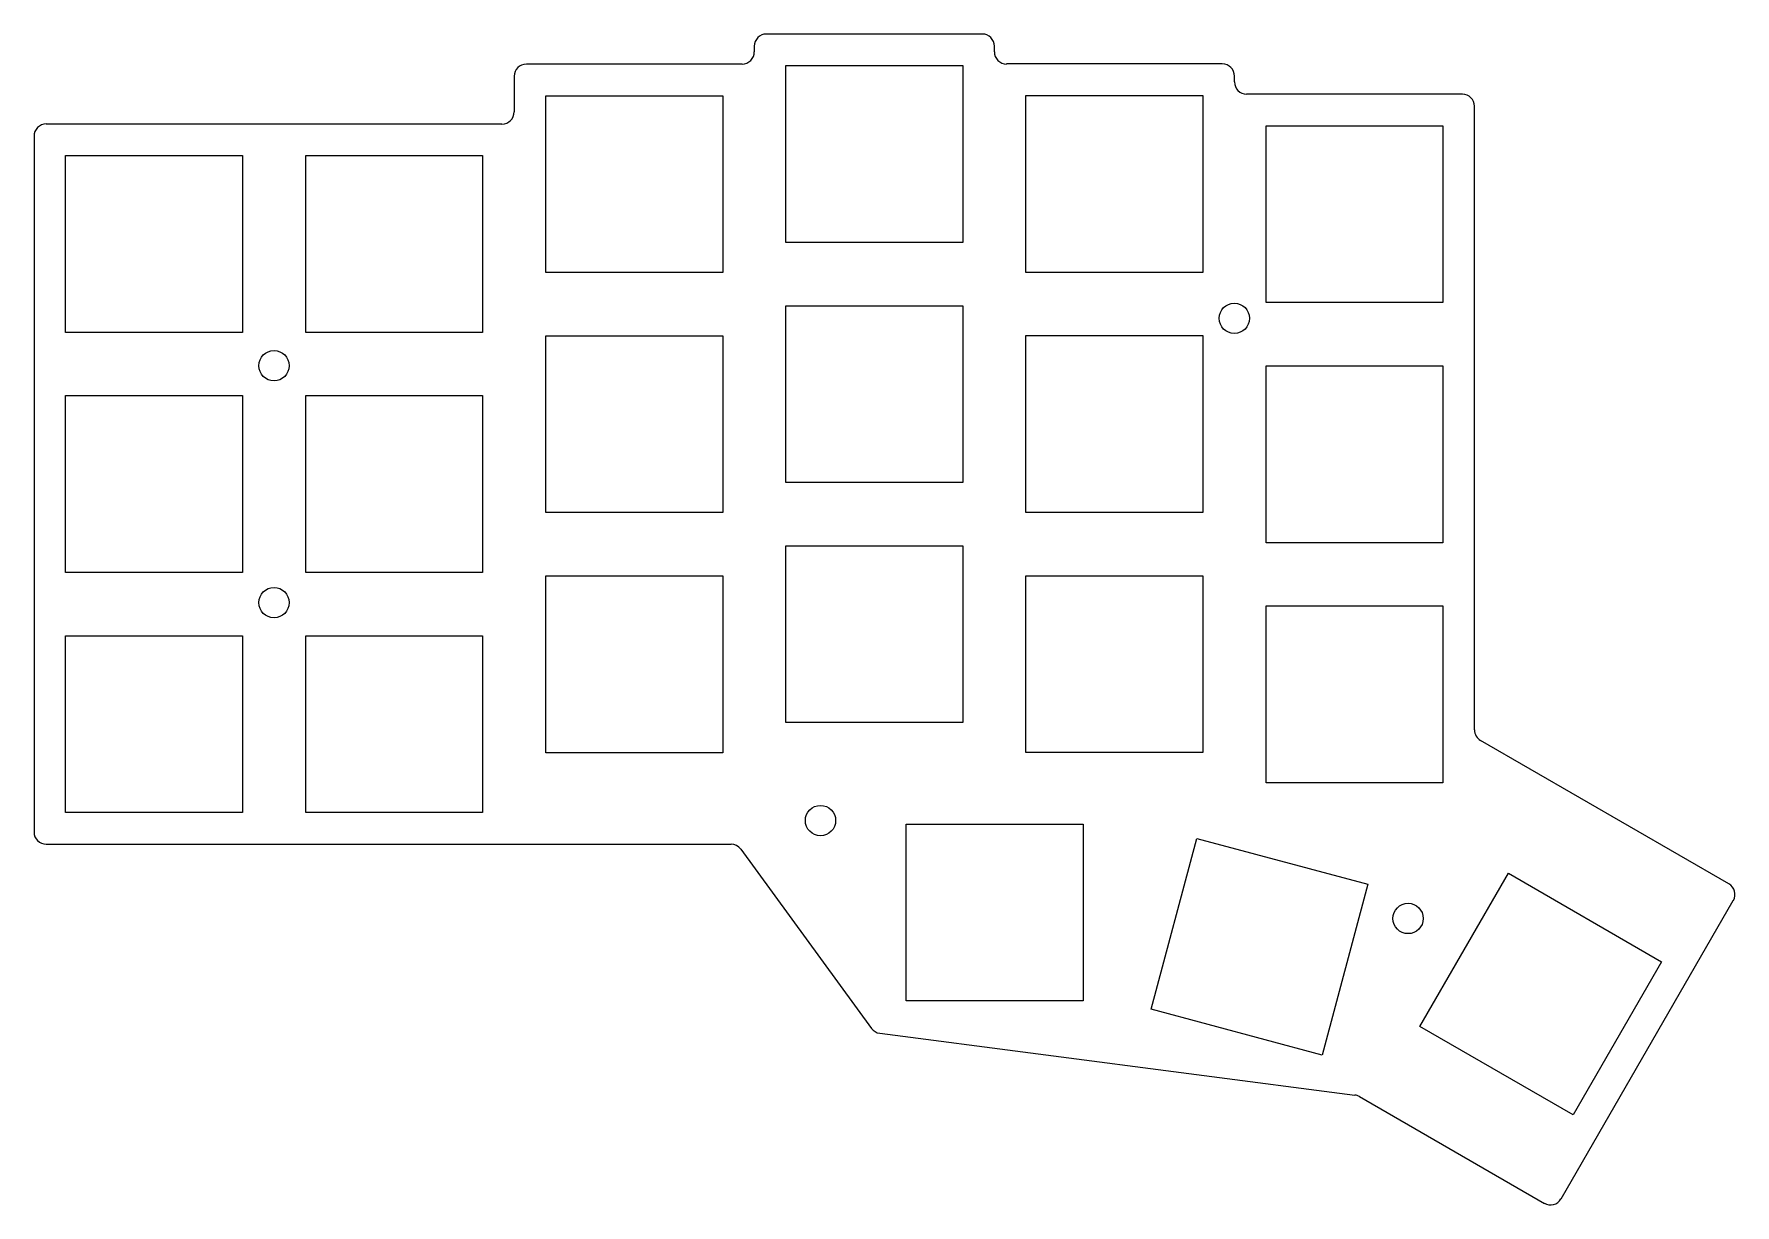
# Model space of a CAD drawing. Header units: millimetres. Extents: x 38 to 172, y 63 to 156.
import ezdxf

# ---------------------------------------------------------------- set-up
doc = ezdxf.new("R2010")
doc.units = ezdxf.units.MM

msp = doc.modelspace()

# ---------------------------------------------------------------- linework, layer by layer
at = {"color": 7, "linetype": 'Continuous', "lineweight": 25}
for p, q in [((112.79, 155.62), (95.71, 155.62)), ((94.75, 154.66), (94.75, 154.21)), ((113.75, 154.21), (113.75, 154.66)), ((75.75, 152.28), (75.75, 149.46)), ((93.79, 153.24), (76.71, 153.24)), ((97.25, 153.12), (111.25, 153.12)), ((97.25, 139.12), (97.25, 153.12)), ((111.25, 153.12), (111.25, 139.12)), ((131.79, 153.25), (114.71, 153.25)), ((132.75, 151.83), (132.75, 152.29)), ((150.79, 150.86), (133.71, 150.86)), ((78.25, 150.74), (92.25, 150.74)), ((78.25, 136.74), (78.25, 150.74)), ((92.25, 150.74), (92.25, 136.74)), ((116.25, 150.75), (130.25, 150.75)), ((116.25, 136.75), (116.25, 150.75)), ((130.25, 150.75), (130.25, 136.75)), ((151.75, 100.54), (151.75, 149.9)), ((74.78, 148.5), (38.71, 148.5)), ((135.25, 148.36), (149.25, 148.36)), ((135.25, 134.36), (135.25, 148.36)), ((149.25, 148.36), (149.25, 134.36)), ((37.75, 147.54), (37.75, 92.46)), ((40.25, 146), (54.25, 146)), ((40.25, 132), (40.25, 146)), ((54.25, 146), (54.25, 132)), ((59.25, 146), (73.25, 146)), ((59.25, 132), (59.25, 146)), ((73.25, 146), (73.25, 132)), ((111.25, 139.12), (97.25, 139.12)), ((92.25, 136.74), (78.25, 136.74)), ((130.25, 136.75), (116.25, 136.75)), ((97.25, 134.12), (111.25, 134.12)), ((97.25, 120.12), (97.25, 134.12)), ((111.25, 134.12), (111.25, 120.12)), ((149.25, 134.36), (135.25, 134.36)), ((54.25, 132), (40.25, 132)), ((73.25, 132), (59.25, 132)), ((78.25, 131.74), (92.25, 131.74)), ((78.25, 117.74), (78.25, 131.74)), ((92.25, 131.74), (92.25, 117.74)), ((116.25, 131.75), (130.25, 131.75)), ((116.25, 117.75), (116.25, 131.75)), ((130.25, 131.75), (130.25, 117.75)), ((135.25, 129.36), (149.25, 129.36)), ((135.25, 115.36), (135.25, 129.36)), ((149.25, 129.36), (149.25, 115.36)), ((40.25, 127), (54.25, 127)), ((40.25, 113), (40.25, 127)), ((54.25, 127), (54.25, 113)), ((59.25, 127), (73.25, 127)), ((59.25, 113), (59.25, 127)), ((73.25, 127), (73.25, 113)), ((111.25, 120.12), (97.25, 120.12)), ((92.25, 117.74), (78.25, 117.74)), ((130.25, 117.75), (116.25, 117.75)), ((97.25, 115.12), (111.25, 115.12)), ((97.25, 101.12), (97.25, 115.12)), ((111.25, 115.12), (111.25, 101.12)), ((149.25, 115.36), (135.25, 115.36)), ((54.25, 113), (40.25, 113)), ((73.25, 113), (59.25, 113)), ((78.25, 112.74), (92.25, 112.74)), ((78.25, 98.74), (78.25, 112.74)), ((92.25, 112.74), (92.25, 98.74)), ((116.25, 112.75), (130.25, 112.75)), ((116.25, 98.75), (116.25, 112.75)), ((130.25, 112.75), (130.25, 98.75)), ((135.25, 110.36), (149.25, 110.36)), ((135.25, 96.36), (135.25, 110.36)), ((149.25, 110.36), (149.25, 96.36)), ((40.25, 108), (54.25, 108)), ((40.25, 94), (40.25, 108)), ((54.25, 108), (54.25, 94)), ((59.25, 108), (73.25, 108)), ((59.25, 94), (59.25, 108)), ((73.25, 108), (73.25, 94)), ((111.25, 101.12), (97.25, 101.12)), ((171.88, 88.36), (152.23, 99.71)), ((92.25, 98.74), (78.25, 98.74)), ((130.25, 98.75), (116.25, 98.75)), ((149.25, 96.36), (135.25, 96.36)), ((54.25, 94), (40.25, 94)), ((73.25, 94), (59.25, 94)), ((106.77, 93.09), (120.77, 93.09)), ((106.77, 79.09), (106.77, 93.09)), ((120.77, 93.09), (120.77, 79.09)), ((126.16, 78.43), (129.78, 91.95)), ((129.78, 91.95), (143.3, 88.33)), ((38.71, 91.5), (92.91, 91.5)), ((93.68, 91.1), (104.02, 76.92)), ((147.43, 77.08), (154.43, 89.2)), ((154.43, 89.2), (166.55, 82.2)), ((143.3, 88.33), (139.68, 74.81)), ((158.6, 63.43), (172.23, 87.05)), ((166.55, 82.2), (159.55, 70.08)), ((120.77, 79.09), (106.77, 79.09)), ((139.68, 74.81), (126.16, 78.43)), ((159.55, 70.08), (147.43, 77.08)), ((104.68, 76.54), (142.29, 71.64)), ((142.65, 71.52), (157.28, 63.07))]:
    msp.add_line(p, q, dxfattribs=at)
for centre in [(132.74, 133.12), (56.74, 129.37), (56.74, 110.62), (99.99, 93.37), (146.49, 85.62)]:
    msp.add_circle(centre, 1.2, dxfattribs=at)
for centre, start, end in [((95.71, 154.66), 90, 180), ((112.79, 154.66), 0, 90), ((93.79, 154.21), 270, 0), ((114.71, 154.21), 180, 270), ((76.71, 152.28), 90, 180), ((131.79, 152.29), 0, 90), ((133.71, 151.83), 180, 270), ((150.79, 149.9), 0, 90), ((74.78, 149.46), 270, 0), ((38.71, 147.54), 90, 180), ((152.71, 100.54), 180, 240), ((38.71, 92.46), 180, 270), ((92.91, 90.54), 36.1021, 90), ((171.4, 87.53), 330, 60), ((104.8, 77.49), 216.1021, 262.5884), ((142.16, 70.69), 60, 82.5884), ((157.76, 63.91), 240, 330)]:
    msp.add_arc(centre, 0.962, start, end, dxfattribs=at)

doc.saveas('drawing.dxf')
